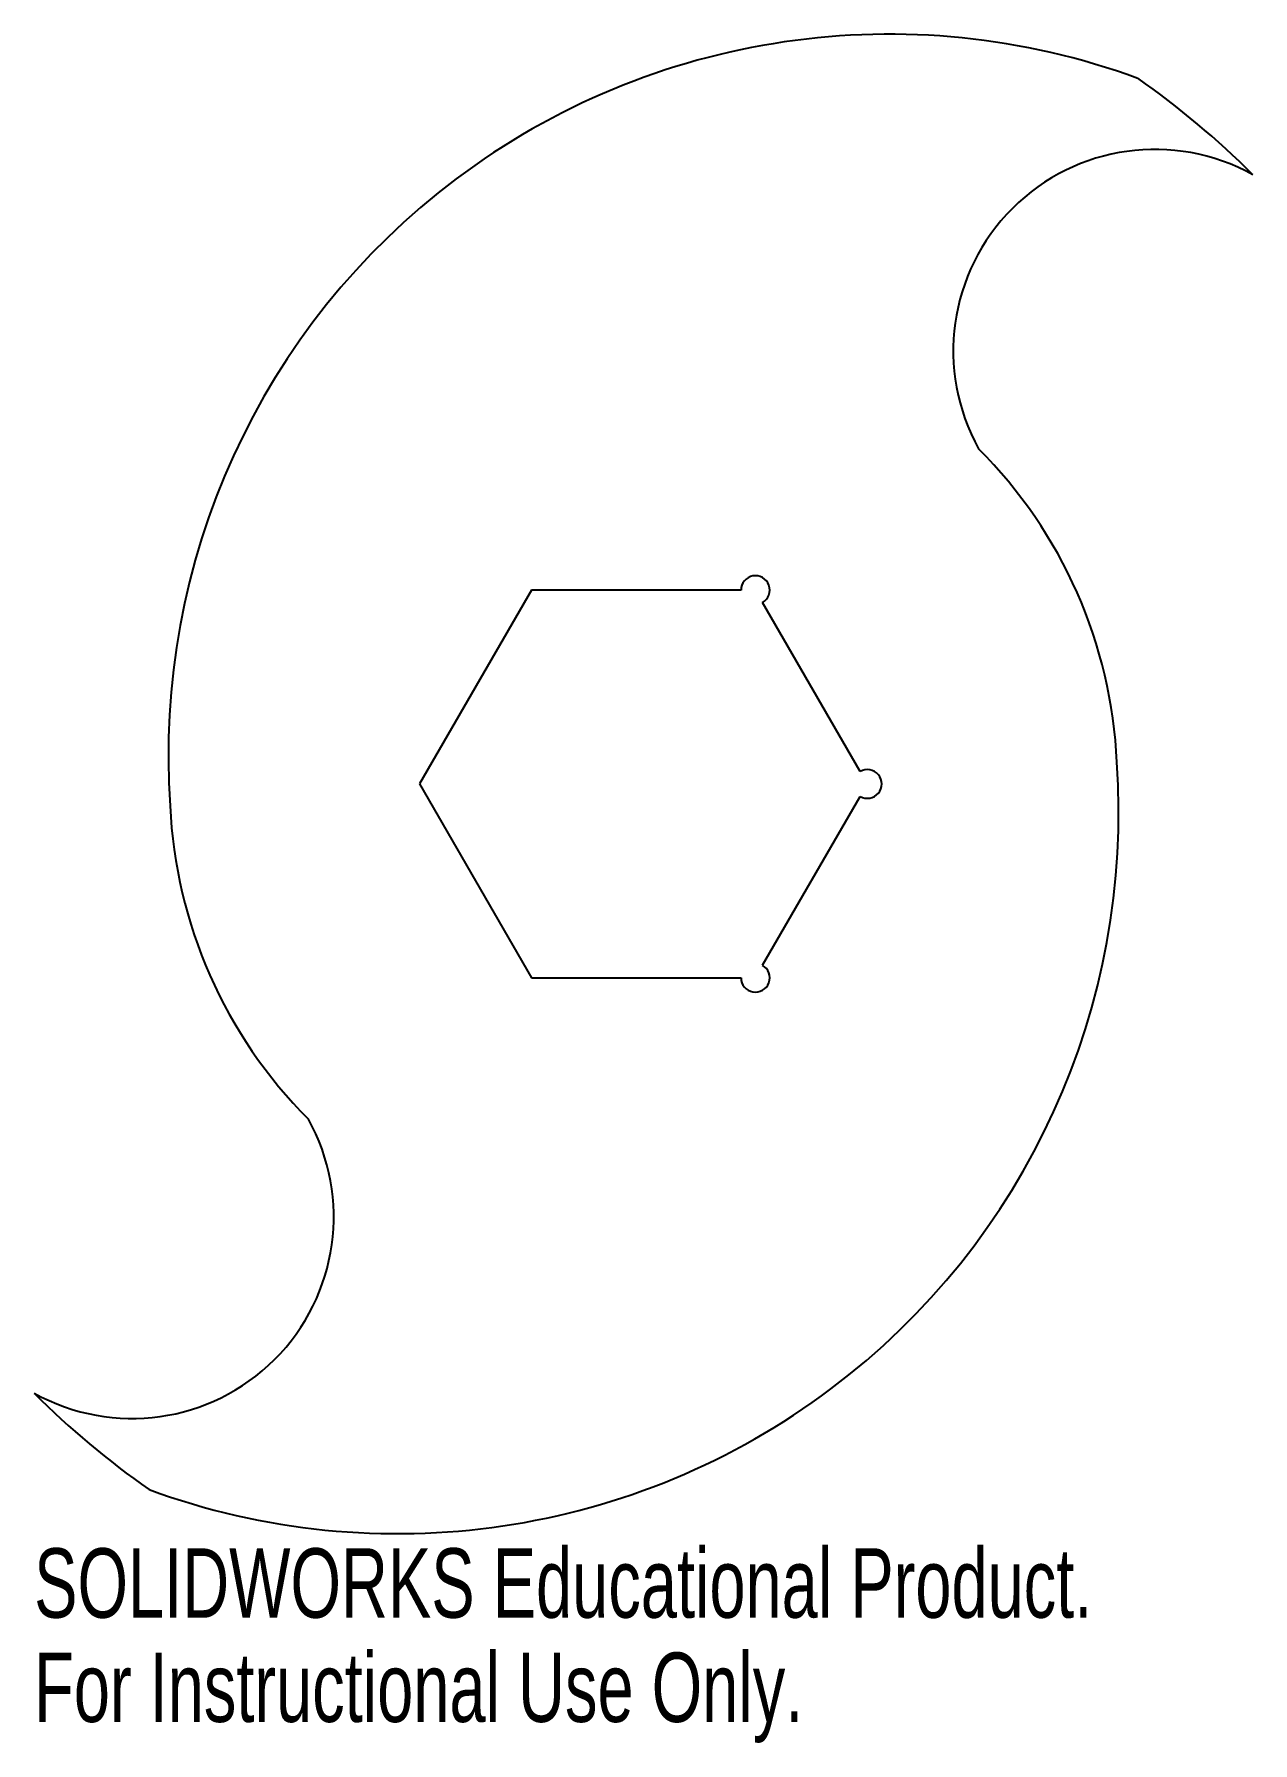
# Model space of a CAD drawing. Header units: millimetres. Extents: x -117 to -33, y -67 to 52.
import ezdxf

# ---------------------------------------------------------------- set-up
doc = ezdxf.new("R2010")
doc.units = ezdxf.units.MM
doc.styles.add('SLDTEXTSTYLE0', font='TXT', dxfattribs={"width": 0.7})

msp = doc.modelspace()

# ---------------------------------------------------------------- linework, layer by layer
at = {"color": 7, "linetype": 'Continuous'}
for p, q in [((-82.79, 13.5), (-90.59, 0)), ((-68.21, 13.5), (-82.79, 13.5)), ((-59.91, 0.87), (-66.71, 12.63)), ((-90.59, 0), (-82.79, -13.5)), ((-66.71, -12.63), (-59.91, -0.87)), ((-82.79, -13.5), (-68.21, -13.5))]:
    msp.add_line(p, q, dxfattribs=at)
for centre, radius, start, end in [((-57.87, 2), 50.21, 69.8474, 184.0158), ((-75, 0), 60, 45, 54.9862), ((-39.39, 30.15), 14.04, 60.9568, 209.0432), ((-75, 0), 33, 2.6338, 45), ((-67.21, 13.5), 1, 300, 180), ((-92.13, -2), 50.21, 249.8474, 4.0158), ((-59.41, 0), 1, 240, 120), ((-75, 0), 33, 182.6338, 225), ((-67.21, -13.5), 1, 180, 60), ((-110.61, -30.15), 14.04, 240.9568, 29.0432), ((-75, 0), 60, 225, 234.9862)]:
    msp.add_arc(centre, radius, start, end, dxfattribs=at)

# ---------------------------------------------------------------- texts
at = {"color": 7, "linetype": 'Continuous', "char_height": 4.8336, "attachment_point": 1, "style": 'SLDTEXTSTYLE0'}
for s, insert in [('SOLIDWORKS Educational Product.', (-117.43, -53.23)), ('For Instructional Use Only.', (-117.43, -60.49))]:
    msp.add_mtext(s, dxfattribs=dict(at, insert=insert))

doc.saveas('drawing.dxf')
